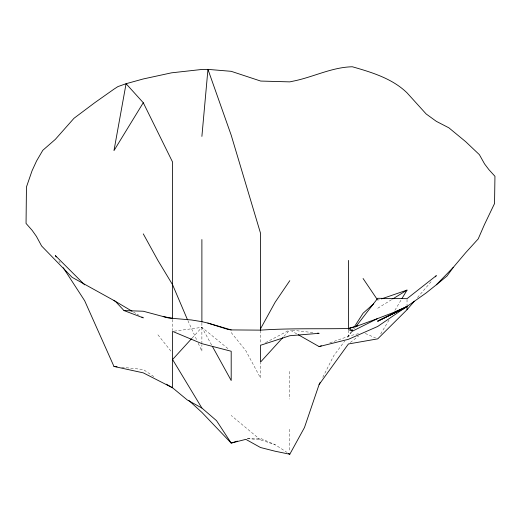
<?xml version="1.0" encoding="UTF-8"?>
<svg xmlns="http://www.w3.org/2000/svg" width="521" height="521" viewBox="0 0 521 521"><rect width="100%" height="100%" fill="white"/><g stroke="black" fill="none" stroke-linecap="round" stroke-linejoin="round"><path stroke-width="0.39" stroke-dasharray="2.6 1.95" d="M322.779 377.308L333.766 355.687L344.635 341.177M380.656 333.987L389.031 320.05M394.892 310.301L401.17 299.849M351.434 331.415L346.53 338.657M351.864 330.744L353.59 328.048M351.896 331.825L348.419 336.345L328.881 343.176M354.378 328.601L355.374 327.312M417.497 297.543L432.15 280.506M192.119 338.083L201.887 327.357L229.325 349.728M283.834 336.481L289.806 329.923M350.327 342.486L358.611 336.012M377.725 308.256L392.039 299.386M265.502 342.668L289.09 330.294M377.725 300.2L379.229 299.679M358.441 333.661L348.419 336.13L348.419 330.438M174.164 331.167L201.887 327.357L211.656 345.078M247.39 438.35L260.5 438.356L275.153 444.7L287.143 452.502M121.68 367.253L143.275 369.493L155.265 377.549M247.39 438.513L260.5 439.887L275.153 444.7M292.183 330.197L314.358 332.769M365.273 333.473L375.53 337.908M290.503 330.321L297.484 334.287M133.506 312.072L136.3 313.727M136.997 314.143L139.087 315.381M260.5 439.887L231.194 415.471M231.194 332.528L245.847 350.718L260.5 377.999L260.5 362.753M157.928 334.827L172.073 352.528M58.853 260.982L60.169 263.001M187.899 320.604L196.892 340.304M198.227 343.222L201.887 351.245L201.887 344.772M407.031 299.464L407.031 304.98M289.806 371.421L289.806 399.06M289.806 429.252L289.806 451.01M260.5 330.457L260.5 344.231M201.887 322.916L201.887 343.964M172.581 319.399L172.581 330.653"/><path stroke-width="0.78" d="M201.887 136.398L207.951 69.378L231.194 71.318L260.695 81.061L289.806 81.875L292.874 81.211C312.939 77.29 331.616 67.222 352.346 66.766C371.694 72.315 392.293 78.482 407.031 92.849L426.145 113.949L436.337 121.347L448.887 127.827L465.644 141.647L479.379 154.665L484.602 163.972L488.887 169.631L494.95 176.3L494.546 203.522L484.439 224.597L478.193 238.924L465.644 252.744L453.348 267.306L436.337 284.805L426.145 292.958L407.031 306.446L403.104 308.823L377.725 321.164L394.163 312.867M320.213 382.355L319.113 384.518L304.459 427.552L289.806 454.234L275.153 451.232L260.5 447.513L245.847 439.359L231.194 443.091L201.887 412.372L188.993 400.603M260.5 328.836L275.153 302.226L289.806 280.663M402.01 298.455L407.031 290.099L381.483 298.904M132.113 311.252L113.969 300.506L72.113 277.335L41.621 246.01L36.398 236.345L32.113 230.308L26.05 223.424L26.454 186.987L32.028 170.842L36.561 160.976L42.807 150.302L55.356 139.341L73.995 118.28L94.855 102.63L113.969 89.15L117.896 86.61L126.075 83.712L143.275 102.722L113.969 150.634L126.075 83.712L143.275 78.958L171.513 72.829L201.887 69.456L207.951 69.378L231.194 135.18L260.5 233.161L260.5 330.457M354.449 326.7L363.072 313.232L373.622 303.847M319.113 384.518L348.419 343.977L377.725 338.858L407.031 309.708L414.358 301.19M453.348 267.306L447.005 276.019L436.337 284.805M355.869 326.667L377.725 298.292L407.031 298.676L436.337 275.635L435.289 276.853M191.578 338.676L172.581 359.523L201.887 408.041L216.541 420.681L231.194 443.091L237.361 441.092M282.753 337.673L260.5 362.115L260.5 345.293L289.806 335.726L319.113 333.316L317.53 333.134M392.717 298.969L407.031 290.099M395.595 312.144L407.031 306.368L377.725 326.446L348.419 339.321L319.113 346.589L298.181 334.684M348.419 329.689L352.704 331.037L377.725 318.507L403.104 308.823M377.725 321.164L405.071 307.865M394.925 311.864L407.031 306.446M113.969 300.506L115.441 301.385L123.985 310.568L143.275 311.232L168.654 318.012L191.376 319.959L201.887 321.665L207.866 323.079L228.126 329.48L231.194 329.917L260.689 330.138C289.923 328.113 319.178 329.103 348.419 328.517L357.562 325.905L377.725 318.507M319.113 346.589L321.366 345.801M348.419 328.517L357.562 325.905M63.23 267.716L84.662 300.728L113.969 366.452L117.056 366.771M163.216 316.592L172.581 318.338M113.969 366.452L143.275 372.86L172.581 387.806L187.234 399.933L201.887 408.041M207.866 323.079L231.194 329.917M123.985 310.568L143.275 317.862L141.881 317.035M166.303 384.179L172.581 387.806L172.581 331.389L201.887 343.658L231.194 351.252L231.194 380.519L212.438 346.498M288.471 453.368L289.806 454.234M349.487 328.419L352.704 331.037M84.662 284.844L55.356 255.596L56.229 256.938M363.072 278.494L377.282 299.542M143.275 233.87L157.928 260.461L172.581 284.74L187.234 319.145M143.275 102.722L172.581 162.077L172.581 318.598M407.031 305.768L407.031 309.708M348.419 260.415L348.419 328.81M201.887 239.549L201.887 322.108"/></g></svg>
